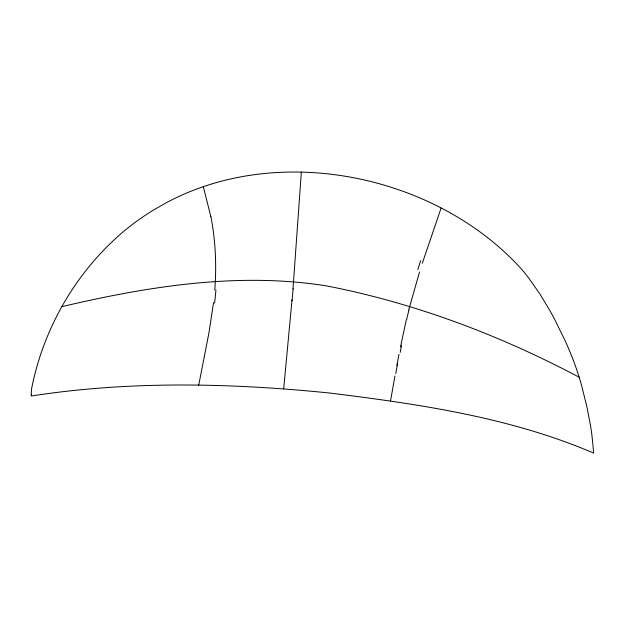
<?xml version="1.0" encoding="UTF-8"?>
<svg xmlns="http://www.w3.org/2000/svg" width="625" height="625" viewBox="0 0 625 625"><rect width="100%" height="100%" fill="white"/><g stroke="black" fill="none" stroke-linecap="round" stroke-linejoin="round"><path stroke-width="0.94" d="M301.336 172.125L292.992 288.922M214.773 290.016C216.32 269.953 215.875 249.711 213.07 229.773A281.008 260.289 -7.5 0 0 210.938 216.609M292.016 299.922L283.695 388.844M213.555 302.539L209.109 331.969L198.711 385.18M390.531 400.875L394.945 375.961M396.859 365.625L399.023 354.367M400.484 346.969L406.344 319.672M408.727 309.898L419.539 272.008M422.312 263.258L441.094 208.07M61.93 306.633C148.008 286.414 238.023 271.922 326.266 285.844C414.547 302.945 499.805 335.172 579.164 377.219M203.266 186.516L210.836 216.625M395.773 373.531A152.727 8.945 -77.9 0 1 397.641 363.5M400.172 352.453A214.758 23.68 -76.7 0 1 401.602 345.258M406.602 319.609A86.156 13.156 -76.1 0 1 408.945 310.008M417.852 269.477A367.203 116.305 -78.2 0 1 420.688 260.578M215.914 289.891A82.805 21.922 -84.8 0 1 214.625 303.094M293.133 288.633A62.5 1.07 -85 0 1 292.039 300.914M31.25 394.727L31.25 396.016C129.906 380.672 230.609 383 329.68 393.023C419.18 404.133 510.258 417.32 593.75 453.125L591.984 435.742A293.188 293.188 0 0 0 590.539 425.711L586.844 406.547L581.516 385.164A294.984 294.984 0 0 0 571.43 355.438L568.508 348.406A366.258 366.258 0 0 0 565.383 341.289L554.883 319.805A374.883 374.883 0 0 0 549.734 310.336L539.938 294.07L528.758 278.102A217.664 217.664 0 0 0 521.836 269.477C438.281 176.805 285.328 143.297 172.797 199.391A275.555 275.555 0 0 0 167.547 202.039L153.117 210.281A254.938 254.938 0 0 0 125.352 229.992C77.172 269.977 43.555 327.398 31.594 388.758A40.367 40.367 0 0 0 31.367 391.117L31.25 394.727"/></g></svg>
